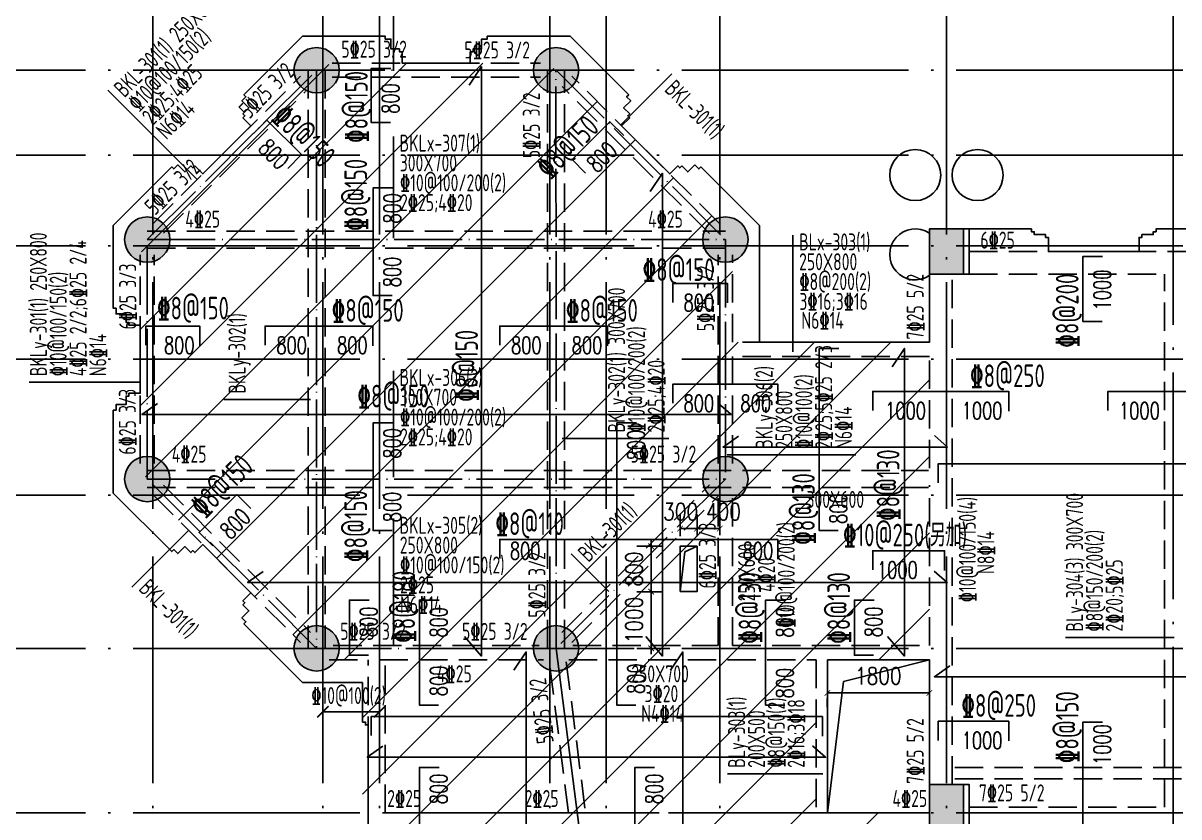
# Model space of a CAD drawing. Header units: millimetres. Extents: x 2998490 to 15040601, y 444546 to 7822218.
# Drawn here: x 14373315 to 14393708, y 7631259 to 7645263 of the extents above; entities that cross this region are included whole.
import ezdxf

# ---------------------------------------------------------------- set-up
doc = ezdxf.new("R2010")
doc.units = ezdxf.units.MM
doc.header["$LTSCALE"] = 2000
doc.linetypes.add('DASH', pattern=[0.35, 0.25, -0.1])
doc.linetypes.add('DOTE', pattern=[2.42, 2, -0.2, 0.02, -0.2])
for name, color, linetype in [('3-AXIS', 3, 'Continuous'), ('3-ban', 84, 'Continuous'), ('3-ban-hatch', 9, 'Continuous'), ('3-ban-rein', 1, 'Continuous'), ('3-ban-TEXT', 7, 'Continuous'), ('3-column-DOWN', 232, 'Continuous'), ('3-COLUMN-UP', 2, 'Continuous'), ('3-dote', 43, 'DOTE'), ('3-HATCH', 8, 'Continuous'), ('3-liang-rein-X', 54, 'Continuous'), ('3-liang-rein-Y', 130, 'Continuous'), ('3-liang-R截面-X', 50, 'Continuous'), ('3-liang-R截面-Y', 70, 'Continuous'), ('3-liang-s-1', 44, 'Continuous'), ('3-liang-xu', 120, 'DASH'), ('3-装饰线脚', 7, 'Continuous'), ('DOTE', 9, 'DOTE')]:
    doc.layers.add(name, color=color, linetype=linetype)
doc.layers.add('3-零部件', color=73, linetype='Continuous', lineweight=5)
doc.styles.add('DIM_FONT', font='SIMPLEX', dxfattribs={"width": 0.8, "bigfont": 'HZTXT'})
doc.styles.add('TJ1', font='tj-romans1.shx', dxfattribs={"width": 0.8, "bigfont": 'tj-hztxt1.shx'})
doc.styles.add('TSSD_Rein', font='Tssdeng.shx', dxfattribs={"width": 0.7, "bigfont": 'hztxt.shx'})
doc.dimstyles.new('DIMN100', dxfattribs={"dimtxt": 300, "dimasz": 100, "dimexe": 250, "dimexo": 300, "dimgap": 150, "dimtad": 1, "dimdec": 0, "dimzin": 0, "dimdsep": 46, "dimtxsty": 'DIM_FONT', "dimblk": 'ARCHTICK', "dimcen": 0.09, "dimclrt": 7, "dimazin": 2, "dimtfac": 1, "dimtdec": 0, "dimtix": 1, "dimtmove": 2, "dimatfit": 3, "dimldrblk": 'ARCHTICK', "dimfxl": 0, "dimtolj": 1, "dimtzin": 0, "dimarcsym": 0})

# ---------------------------------------------------------------- blocks, each defined once
blk = doc.blocks.new('_ArchTick')
at = {"color": 0, "linetype": 'ByBlock', "const_width": 0.15}
blk.add_lwpolyline([(-0.5, -0.5), (0.5, 0.5)], dxfattribs=at)
blk = doc.blocks.new('*D1009')
at = {"layer": '3-ban', "color": 0, "lineweight": -2}
for p, q in [((14384906, 7636212), (14384906, 7636594)), ((14385206, 7636212), (14385206, 7636594)), ((14384906, 7636344), (14385206, 7636344))]:
    blk.add_line(p, q, dxfattribs=at)
at = {"layer": 'Defpoints', "color": 0}
for p in [(14385206, 7636344), (14384906, 7635912), (14385206, 7635912)]:
    blk.add_point(p, dxfattribs=at)
at = {"layer": '3-ban', "color": 0, "lineweight": -2, "xscale": 100, "yscale": 100, "zscale": 100, "rotation": 180}
blk.add_blockref('_ArchTick', (14384906, 7636344), dxfattribs=at)
at = {"layer": '3-ban', "color": 0, "lineweight": -2, "xscale": 100, "yscale": 100, "zscale": 100}
blk.add_blockref('_ArchTick', (14385206, 7636344), dxfattribs=at)
at = {"layer": '3-ban', "color": 7, "insert": (14384918, 7636644), "char_height": 300, "attachment_point": 5, "style": 'DIM_FONT'}
blk.add_mtext('\\A1;300', dxfattribs=at)
blk = doc.blocks.new('*D1010')
at = {"layer": '3-ban', "color": 0, "lineweight": -2}
for p, q in [((14385206, 7636212), (14385206, 7636594)), ((14385606, 7636230), (14385606, 7636594)), ((14385206, 7636344), (14385606, 7636344))]:
    blk.add_line(p, q, dxfattribs=at)
at = {"layer": 'Defpoints', "color": 0}
for p in [(14385606, 7636344), (14385206, 7635912), (14385606, 7635930)]:
    blk.add_point(p, dxfattribs=at)
at = {"layer": '3-ban', "color": 0, "lineweight": -2, "xscale": 100, "yscale": 100, "zscale": 100, "rotation": 180}
blk.add_blockref('_ArchTick', (14385206, 7636344), dxfattribs=at)
at = {"layer": '3-ban', "color": 0, "lineweight": -2, "xscale": 100, "yscale": 100, "zscale": 100}
blk.add_blockref('_ArchTick', (14385606, 7636344), dxfattribs=at)
at = {"layer": '3-ban', "color": 7, "insert": (14385673, 7636644), "char_height": 300, "attachment_point": 5, "style": 'DIM_FONT'}
blk.add_mtext('\\A1;400', dxfattribs=at)
blk = doc.blocks.new('*D1011')
at = {"layer": '3-ban', "color": 0, "lineweight": -2}
for p, q in [((14384606, 7636032), (14384146, 7636032)), ((14384396, 7636032), (14384396, 7636132)), ((14384396, 7636032), (14384396, 7635232)), ((14384606, 7635232), (14384146, 7635232)), ((14384396, 7635232), (14384396, 7635132))]:
    blk.add_line(p, q, dxfattribs=at)
at = {"layer": 'Defpoints', "color": 0}
for p in [(14384906, 7636032), (14384396, 7635232), (14384906, 7635232)]:
    blk.add_point(p, dxfattribs=at)
at = {"layer": '3-ban', "color": 0, "lineweight": -2, "xscale": 100, "yscale": 100, "zscale": 100}
for p, rotation in [((14384396, 7636032), 270), ((14384396, 7635232), 90)]:
    blk.add_blockref('_ArchTick', p, dxfattribs=dict(at, rotation=rotation))
at = {"layer": '3-ban', "color": 7, "insert": (14384096, 7635632), "char_height": 300, "attachment_point": 5, "rotation": 90, "style": 'DIM_FONT'}
blk.add_mtext('\\A1;800', dxfattribs=at)
blk = doc.blocks.new('*D1012')
at = {"layer": '3-ban', "color": 0, "lineweight": -2}
for p, q in [((14384606, 7635232), (14384146, 7635232)), ((14384396, 7635232), (14384396, 7635332)), ((14384396, 7635232), (14384396, 7634232)), ((14384724, 7634232), (14384146, 7634232)), ((14384396, 7634232), (14384396, 7634132))]:
    blk.add_line(p, q, dxfattribs=at)
at = {"layer": 'Defpoints', "color": 0}
for p in [(14384906, 7635232), (14384396, 7634232), (14385024, 7634232)]:
    blk.add_point(p, dxfattribs=at)
at = {"layer": '3-ban', "color": 0, "lineweight": -2, "xscale": 100, "yscale": 100, "zscale": 100}
for p, rotation in [((14384396, 7635232), 270), ((14384396, 7634232), 90)]:
    blk.add_blockref('_ArchTick', p, dxfattribs=dict(at, rotation=rotation))
at = {"layer": '3-ban', "color": 7, "insert": (14384096, 7634732), "char_height": 300, "attachment_point": 5, "rotation": 90, "style": 'DIM_FONT'}
blk.add_mtext('\\A1;1000', dxfattribs=at)
blk = doc.blocks.new('*D1077')
at = {"layer": '3-liang-rein-X', "color": 0, "lineweight": -2}
for p, q in [((14378605, 7633091), (14378605, 7633614)), ((14379606, 7633091), (14379606, 7633614)), ((14378605, 7633114), (14379606, 7633114))]:
    blk.add_line(p, q, dxfattribs=at)
at = {"layer": 'Defpoints', "color": 0}
for p in [(14379606, 7633114), (14378605, 7632491), (14379606, 7632491)]:
    blk.add_point(p, dxfattribs=at)
at = {"layer": '3-liang-rein-X', "color": 0, "lineweight": -2, "xscale": 200, "yscale": 200, "zscale": 200, "rotation": 180}
blk.add_blockref('_ArchTick', (14378605, 7633114), dxfattribs=at)
at = {"layer": '3-liang-rein-X', "color": 0, "lineweight": -2, "xscale": 200, "yscale": 200, "zscale": 200}
blk.add_blockref('_ArchTick', (14379606, 7633114), dxfattribs=at)
blk = doc.blocks.new('*D1268')
at = {"layer": '3-零部件', "color": 0, "lineweight": -2}
for p, q in [((14389606, 7643902), (14389606, 7647184)), ((14393606, 7643902), (14393606, 7647184)), ((14389606, 7646934), (14393606, 7646934))]:
    blk.add_line(p, q, dxfattribs=at)
at = {"layer": 'Defpoints', "color": 0}
for p in [(14393606, 7646934), (14389606, 7643602), (14393606, 7643602)]:
    blk.add_point(p, dxfattribs=at)
at = {"layer": '3-零部件', "color": 0, "lineweight": -2, "xscale": 100, "yscale": 100, "zscale": 100, "rotation": 180}
blk.add_blockref('_ArchTick', (14389606, 7646934), dxfattribs=at)
at = {"layer": '3-零部件', "color": 0, "lineweight": -2, "xscale": 100, "yscale": 100, "zscale": 100}
blk.add_blockref('_ArchTick', (14393606, 7646934), dxfattribs=at)
at = {"layer": '3-零部件', "color": 7, "insert": (14391606, 7647234), "char_height": 300, "attachment_point": 5, "style": 'DIM_FONT'}
blk.add_mtext('\\A1;4000', dxfattribs=at)
blk = doc.blocks.new('*D1269')
at = {"layer": '3-零部件', "color": 0, "lineweight": -2}
for p, q in [((14393606, 7643902), (14393606, 7647184)), ((14397606, 7645632), (14397606, 7647184)), ((14393606, 7646934), (14397606, 7646934))]:
    blk.add_line(p, q, dxfattribs=at)
at = {"layer": 'Defpoints', "color": 0}
for p in [(14397606, 7646934), (14397606, 7645332), (14393606, 7643602)]:
    blk.add_point(p, dxfattribs=at)
at = {"layer": '3-零部件', "color": 0, "lineweight": -2, "xscale": 100, "yscale": 100, "zscale": 100, "rotation": 180}
blk.add_blockref('_ArchTick', (14393606, 7646934), dxfattribs=at)
at = {"layer": '3-零部件', "color": 0, "lineweight": -2, "xscale": 100, "yscale": 100, "zscale": 100}
blk.add_blockref('_ArchTick', (14397606, 7646934), dxfattribs=at)
at = {"layer": '3-零部件', "color": 7, "insert": (14395606, 7647234), "char_height": 300, "attachment_point": 5, "style": 'DIM_FONT'}
blk.add_mtext('\\A1;4000', dxfattribs=at)
blk = doc.blocks.new('*D1707')
at = {"layer": '3-ban', "color": 0, "lineweight": -2}
for p, q in [((14387505, 7633445), (14389305, 7633445)), ((14387505, 7633346), (14387505, 7633195)), ((14389305, 7633346), (14389305, 7633195))]:
    blk.add_line(p, q, dxfattribs=at)
at = {"layer": 'Defpoints', "color": 0}
for p in [(14387505, 7633646), (14389305, 7633646), (14389305, 7633445)]:
    blk.add_point(p, dxfattribs=at)
at = {"layer": '3-ban', "color": 0, "lineweight": -2, "xscale": 100, "yscale": 100, "zscale": 100, "rotation": 180}
blk.add_blockref('_ArchTick', (14387505, 7633445), dxfattribs=at)
at = {"layer": '3-ban', "color": 0, "lineweight": -2, "xscale": 100, "yscale": 100, "zscale": 100}
blk.add_blockref('_ArchTick', (14389305, 7633445), dxfattribs=at)
at = {"layer": '3-ban', "color": 7, "insert": (14388405, 7633745), "char_height": 300, "attachment_point": 5, "style": 'DIM_FONT'}
blk.add_mtext('\\A1;1800', dxfattribs=at)

msp = doc.modelspace()

# ---------------------------------------------------------------- hatches: boundary and pattern name
at = {"layer": '3-ban-hatch'}
h = msp.add_hatch(dxfattribs=at)
h.set_pattern_fill('ANSI31', color=8, scale=300, style=0)
h.set_pattern_definition([(45, (-3453.4, -44193.7), (-673.51921, 673.51921), [])])
h.paths.add_polyline_path([(14379305.5, 7627632.3), (14379305.5, 7634032.3), (14378716.6, 7634032.3), (14378211.8, 7634336.8), (14375608.4, 7636939.6), (14375379.3, 7637493.7), (14375379.3, 7641172.6), (14375609.6, 7641726.2), (14378211.6, 7644328.2), (14378765.7, 7644557.3), (14382445.1, 7644557.3), (14382999.1, 7644328), (14385600.8, 7641726.4), (14385830.5, 7641172.6), (14385830.5, 7639632.3), (14389305.5, 7639632.3), (14389305.5, 7634032.3), (14387305.5, 7634032.3), (14387305.5, 7631334.3), (14389305.5, 7631332.3), (14389305.5, 7631032.3), (14452155.5, 7631032.3), (14452155.5, 7627632.3)])
at = {"layer": '3-HATCH'}
h = msp.add_hatch(color=256, dxfattribs=at)
edge = h.paths.add_edge_path()
edge.add_arc((14378493.3, 7644432.3), 400, 0, 360)
h = msp.add_hatch(color=256, dxfattribs=at)
edge = h.paths.add_edge_path()
edge.add_arc((14382718.3, 7644432.3), 400, 0, 360)
h = msp.add_hatch(color=256, dxfattribs=at)
edge = h.paths.add_edge_path()
edge.add_arc((14375505.8, 7641444.8), 400, 0, 360)
h = msp.add_hatch(color=256, dxfattribs=at)
edge = h.paths.add_edge_path()
edge.add_arc((14385705.8, 7641444.8), 400, 0, 360)
for points in [[(14389305.5, 7640832.3), (14389905.5, 7640832.3), (14389905.5, 7641632.3), (14389305.5, 7641632.3)], [(14389305.5, 7631032.3), (14389905.5, 7631032.3), (14389905.5, 7631832.3), (14389305.5, 7631832.3)]]:
    msp.add_hatch(color=256, dxfattribs=at).paths.add_polyline_path(points)
h = msp.add_hatch(color=256, dxfattribs=at)
edge = h.paths.add_edge_path()
edge.add_arc((14375505.8, 7637219.8), 400, 0, 360)
h = msp.add_hatch(color=256, dxfattribs=at)
edge = h.paths.add_edge_path()
edge.add_arc((14385705.8, 7637219.8), 400, 0, 360)
h = msp.add_hatch(color=256, dxfattribs=at)
edge = h.paths.add_edge_path()
edge.add_arc((14378493.3, 7634232.3), 400, 0, 360)
h = msp.add_hatch(color=256, dxfattribs=at)
edge = h.paths.add_edge_path()
edge.add_arc((14382718.3, 7634232.3), 400, 0, 360)

# ---------------------------------------------------------------- linework, layer by layer
at = {"layer": '3-AXIS', "color": 15, "linetype": 'DOTE'}
for p, q in [((14375605.6, 7617332.3), (14375605.6, 7646612.4)), ((14378605.1, 7617332.3), (14378605.1, 7646612.5)), ((14379605.6, 7617332.3), (14379605.6, 7646612.4)), ((14382606, 7617332.3), (14382606, 7646612.5)), ((14383605.6, 7617332.3), (14383605.6, 7646612.4)), ((14385605.6, 7617332.3), (14385605.6, 7646612.4)), ((14389605.6, 7617332.3), (14389605.6, 7646612.4)), ((14451855.6, 7644432.3), (14370566.4, 7644432.3)), ((14451855.6, 7642932.3), (14370566.4, 7642932.3)), ((14451855.6, 7641332.3), (14370566.4, 7641332.3)), ((14451855.6, 7639332.3), (14370566.4, 7639332.3)), ((14451855.6, 7636932.3), (14370566.4, 7636932.3)), ((14451855.6, 7634232.3), (14370566.4, 7634232.3)), ((14382718.5, 7634229.9), (14383605.6, 7627332.3)), ((14451855.6, 7631332.3), (14370566.4, 7631332.3))]:
    msp.add_line(p, q, dxfattribs=at)
at = {"layer": '3-ban-rein'}
for points in [[(14379796.9, 7643507.3), (14379458.9, 7643507.3), (14379458.9, 7644464.9), (14379804.9, 7644464.9)], [(14381183, 7644170.9), (14381401, 7644496.5), (14381401, 7634096.6), (14381103.5, 7634438.7)], [(14377378.9, 7643314.1), (14377617.9, 7643553.1), (14378227.9, 7642943.1), (14377983.2, 7642698.4)], [(14383239, 7642617.5), (14383000, 7642856.5), (14383667.4, 7643523.8), (14383912, 7643279.2)], [(14384380.1, 7642290.2), (14384598.1, 7642615.8), (14384598.1, 7634096.6), (14384300.6, 7634438.7)], [(14379826.9, 7640455.3), (14379489, 7640455.3), (14379489, 7642355.3), (14379835, 7642355.3)], [(14392352.9, 7639997.6), (14392015, 7639997.6), (14392015, 7641147.6), (14392361, 7641147.6)], [(14384780.5, 7640333.4), (14384780.5, 7640671.3), (14385743.5, 7640671.3), (14385743.5, 7640325.3)], [(14375481.8, 7639580), (14375481.8, 7639917.9), (14376430.5, 7639917.9), (14376430.5, 7639571.9)], [(14377585.2, 7639580), (14377585.2, 7639917.9), (14379485.2, 7639917.9), (14379485.2, 7639571.9)], [(14381725.8, 7639580), (14381725.8, 7639917.9), (14383625.8, 7639917.9), (14383625.8, 7639571.9)], [(14387699.3, 7636309.3), (14387361.4, 7636309.3), (14387361.4, 7639520), (14387707.4, 7639520)], [(14388648.3, 7639199.2), (14388866.3, 7639524.7), (14388866.3, 7634096.6), (14388568.8, 7634438.7)], [(14384780.5, 7638556.5), (14384780.5, 7638894.4), (14386630.5, 7638894.4), (14386630.5, 7638548.4)], [(14388305.5, 7638426.6), (14388305.5, 7638764.5), (14390705.5, 7638764.5), (14390705.5, 7638418.5)], [(14392455.5, 7638426.6), (14392455.5, 7638764.5), (14394755.5, 7638764.5), (14394755.5, 7638418.5)], [(14375684.9, 7638550.8), (14375411.2, 7638357.4), (14385809.6, 7638357.4), (14385580.2, 7638560.5)], [(14379826.9, 7636309.3), (14379489, 7636309.3), (14379489, 7638209.3), (14379835, 7638209.3)], [(14384128.3, 7633232.3), (14383790.3, 7633232.3), (14383790.3, 7638209.3), (14384136.3, 7638209.3)], [(14385938.1, 7637976.7), (14385664.5, 7637783.3), (14389625.1, 7637783.3), (14389395.8, 7637986.4)], [(14389461.7, 7637151.1), (14389461.7, 7637489.1), (14452052.8, 7637489.1), (14452052.8, 7637143)], [(14376660.1, 7636038.7), (14376421.2, 7636277.6), (14377088.5, 7636945), (14377333.2, 7636700.3)], [(14381725.8, 7635815.8), (14381725.8, 7636153.8), (14386630.5, 7636153.8), (14386630.5, 7635807.8)], [(14388305.5, 7635616.3), (14388305.5, 7635954.2), (14389573.2, 7635954.2), (14389573.2, 7635608.2)], [(14377548.4, 7635585.4), (14377274.8, 7635391.9), (14389621.3, 7635391.9), (14389392, 7635595)], [(14379410.3, 7634109.2), (14379072.4, 7634109.2), (14379072.4, 7635082.3), (14379418.4, 7635082.3)], [(14380646.3, 7633232.3), (14380308.4, 7633232.3), (14380308.4, 7635082.3), (14380654.4, 7635082.3)], [(14386753.9, 7633232.3), (14386415.9, 7633232.3), (14386415.9, 7635082.3), (14386761.9, 7635082.3)], [(14388321, 7634109.2), (14387983, 7634109.2), (14387983, 7635082.3), (14388329, 7635082.3)], [(14381973.4, 7633844.8), (14382191.4, 7634170.4), (14382191.4, 7627366.4), (14381893.9, 7627708.5)], [(14384737.2, 7633844.8), (14384955.2, 7634170.4), (14384955.2, 7627366.4), (14384657.6, 7627708.5)], [(14389667.5, 7633924.1), (14389393.8, 7633730.7), (14452054.9, 7633730.7), (14451825.6, 7633933.8)], [(14379454.6, 7632691.5), (14379454.6, 7633029.5), (14387419.9, 7633029.5), (14387419.9, 7632683.5)], [(14389461.7, 7632608.9), (14389461.7, 7632946.9), (14390705.5, 7632946.9), (14390705.5, 7632600.9)], [(14392353, 7630132.3), (14392015.1, 7630132.3), (14392015.1, 7632929.9), (14392361.1, 7632929.9)], [(14379660.4, 7632505.4), (14379386.7, 7632311.9), (14387474.9, 7632311.9), (14387245.5, 7632515)], [(14380646.3, 7627371.9), (14380308.4, 7627371.9), (14380308.4, 7632132.3), (14380654.4, 7632132.3)], [(14384448.9, 7627371.9), (14384111, 7627371.9), (14384111, 7632132.3), (14384457, 7632132.3)]]:
    msp.add_lwpolyline(points, dxfattribs=at)
at = {"layer": '3-column-DOWN'}
for points in [[(14389305.5, 7640832.3), (14390005.5, 7640832.3), (14390005.5, 7641632.3), (14389305.5, 7641632.3)], [(14389305.5, 7631032.3), (14390005.5, 7631032.3), (14390005.5, 7631832.3), (14389305.5, 7631832.3)]]:
    msp.add_lwpolyline(points, close=True, dxfattribs=at)
at = {"layer": '3-COLUMN-UP'}
for points in [[(14389305.5, 7640832.3), (14389905.5, 7640832.3), (14389905.5, 7641632.3), (14389305.5, 7641632.3)], [(14389305.5, 7631032.3), (14389905.5, 7631032.3), (14389905.5, 7631832.3), (14389305.5, 7631832.3)]]:
    msp.add_lwpolyline(points, close=True, dxfattribs=at)
for centre in [(14378493.3, 7644432.3), (14382718.3, 7644432.3), (14375505.8, 7641444.8), (14385705.8, 7641444.8), (14375505.8, 7637219.8), (14385705.8, 7637219.8), (14378493.3, 7634232.3), (14382718.3, 7634232.3)]:
    msp.add_circle(centre, 400, dxfattribs=at)
at = {"layer": '3-dote'}
msp.add_line((14393605.6, 7643940.2), (14393605.6, 7615758.6), dxfattribs=at)
at = {"layer": '3-liang-R截面-X'}
for p, q in [((14379852.9, 7647045.7), (14379852.9, 7644423.2)), ((14379852.9, 7643263.7), (14379852.9, 7641468.9)), ((14386898.8, 7641520.7), (14386898.8, 7639461.9)), ((14379852.9, 7639129.7), (14379852.9, 7637250.7)), ((14379852.9, 7636520.7), (14379852.9, 7634282.3))]:
    msp.add_line(p, q, dxfattribs=at)
at = {"layer": '3-liang-R截面-Y'}
for p, q in [((14384759.5, 7644366.9), (14383859.9, 7643467.3)), ((14374810, 7644079.6), (14376386.8, 7642502.7)), ((14373424.5, 7638929.3), (14375380.6, 7638929.3)), ((14376855.4, 7638622.3), (14378385.3, 7638622.3)), ((14382826, 7637937.3), (14384705.9, 7637937.3)), ((14385739.4, 7637646.9), (14388006.6, 7637646.9)), ((14376235.9, 7636312.9), (14375231.7, 7635308.7)), ((14382983.2, 7635897.7), (14383648, 7635232.9)), ((14391708.4, 7634424.4), (14393625.3, 7634424.4)), ((14387423.9, 7632020.7), (14385743.9, 7632020.7))]:
    msp.add_line(p, q, dxfattribs=at)
at = {"layer": '3-liang-s-1'}
for points in [[(14379305.6, 7633632.3), (14378244.8, 7633632.3), (14377211.7, 7634665.4), (14377247, 7634700.7), (14377176.3, 7634771.5), (14377300.1, 7634895.2), (14377194, 7635001.3), (14377229.3, 7635036.6), (14377194, 7635072), (14377335.4, 7635213.4), (14376486.9, 7636061.9), (14376345.5, 7635920.5), (14376310.1, 7635955.9), (14376274.8, 7635920.5), (14376168.7, 7636026.6), (14376044.9, 7635902.8), (14375974.2, 7635973.5), (14375938.9, 7635938.2), (14374905.8, 7636971.3), (14374905.8, 7638432.3), (14374955.8, 7638432.3), (14374955.8, 7638532.3), (14375130.8, 7638532.3), (14375130.8, 7638682.3), (14375180.8, 7638682.3), (14375180.8, 7638732.3), (14375380.8, 7638732.3), (14375380.8, 7639932.3), (14375180.8, 7639932.3), (14375180.8, 7639982.3), (14375130.8, 7639982.3), (14375130.8, 7640132.3), (14374955.8, 7640132.3), (14374955.8, 7640232.3), (14374905.8, 7640232.3), (14374905.8, 7641693.3), (14375938.9, 7642726.4), (14375974.2, 7642691.1), (14376044.9, 7642761.8), (14376168.7, 7642638), (14376274.8, 7642744.1), (14376310.1, 7642708.7), (14376345.5, 7642744.1), (14376486.9, 7642602.7), (14377335.4, 7643451.2), (14377194, 7643592.6), (14377229.3, 7643628), (14377194, 7643663.3), (14377300.1, 7643769.4), (14377176.3, 7643893.1), (14377247, 7643963.8), (14377211.7, 7643999.2), (14378244.8, 7645032.3), (14379705.8, 7645032.3), (14379705.8, 7644982.3), (14379805.8, 7644982.3), (14379805.8, 7644807.3), (14379955.8, 7644807.3), (14379955.8, 7644757.3), (14380005.8, 7644757.3), (14380005.8, 7644557.3), (14381205.8, 7644557.3), (14381205.8, 7644757.3), (14381255.8, 7644757.3), (14381255.8, 7644807.3), (14381405.8, 7644807.3), (14381405.8, 7644982.3), (14381505.8, 7644982.3), (14381505.8, 7645032.3), (14382966.8, 7645032.3), (14383999.9, 7643999.2), (14383964.5, 7643963.8), (14384035.2, 7643893.1), (14383911.5, 7643769.4), (14384017.6, 7643663.3), (14383982.2, 7643628), (14384017.6, 7643592.6), (14383876.1, 7643451.2), (14384724.7, 7642602.7), (14384866.1, 7642744.1), (14384901.5, 7642708.7), (14384936.8, 7642744.1), (14385042.9, 7642638), (14385166.6, 7642761.8), (14385237.3, 7642691.1), (14385272.7, 7642726.4), (14386305.8, 7641693.3), (14386305.8, 7639632.3), (14389305.6, 7639632.3), (14389305.6, 7640832.3)], [(14389605.6, 7641632.3), (14391105.6, 7641632.3), (14391105.6, 7641582.3), (14391155.6, 7641582.3), (14391155.6, 7641532.3), (14391355.6, 7641532.3), (14391355.6, 7641482.3), (14391405.6, 7641482.3), (14391405.6, 7641232.3), (14393005.6, 7641232.3), (14393005.6, 7641482.3), (14393055.6, 7641482.3), (14393055.6, 7641532.3), (14393255.6, 7641532.3), (14393255.6, 7641582.3), (14393305.6, 7641582.3), (14393305.6, 7641632.3), (14393905.6, 7641632.3)], [(14384905.6, 7635232.3), (14384988.9, 7635934.6), (14385205.6, 7636032.3)], [(14387505.5, 7631332.3), (14387792.6, 7633646.2), (14389305.5, 7634032.3)], [(14379305.6, 7633632.3), (14379305.6, 7632932.3), (14379355.6, 7632932.3), (14379355.6, 7632882.3), (14379405.6, 7632882.3), (14379405.6, 7628782.3)]]:
    msp.add_lwpolyline(points, dxfattribs=at)
for points in [[(14384905.6, 7635232.3), (14385205.6, 7635232.3), (14385205.6, 7636032.3), (14384905.6, 7636032.3)], [(14387505.5, 7634032.3), (14389305.6, 7634032.3), (14389305.6, 7631332.3), (14387505.5, 7631332.3)]]:
    msp.add_lwpolyline(points, close=True, dxfattribs=at)
at = {"layer": '3-liang-xu'}
for p, q in [((14378765.7, 7644557.3), (14382445.1, 7644557.3)), ((14375609.6, 7641726.2), (14378211.6, 7644328.2)), ((14378343.3, 7644432.3), (14378343.3, 7634232.3)), ((14378643.3, 7644432.3), (14378643.3, 7634232.3)), ((14382568.3, 7634232.3), (14382567.5, 7644431.6)), ((14382868.3, 7634232.3), (14382867.5, 7644431.7)), ((14385600.8, 7641726.4), (14382999.1, 7644328)), ((14378765.8, 7644307.3), (14382445.1, 7644307.3)), ((14385424.2, 7641549.5), (14382825.8, 7644147.8)), ((14375792.3, 7641555.3), (14378296.5, 7644059.6)), ((14375505.8, 7641594.8), (14385705.8, 7641594.8)), ((14375505.8, 7641294.8), (14385705.8, 7641294.8)), ((14375379.3, 7637493.7), (14375379.3, 7641172.6)), ((14375629.3, 7637493.7), (14375629.3, 7641172.6)), ((14385580.5, 7637493.7), (14385580.5, 7641172.6)), ((14385830.5, 7639632.3), (14385830.5, 7641172.6)), ((14390005.5, 7641232.3), (14397255.5, 7641232.3)), ((14389305.5, 7639632.3), (14389305.5, 7640832.3)), ((14389705.5, 7631832.3), (14389705.5, 7640832.3)), ((14390005.5, 7640832.3), (14393455.5, 7640832.3)), ((14393455.5, 7631432.3), (14393455.5, 7640832.3)), ((14389305.5, 7639632.3), (14385830.5, 7639632.3)), ((14389305.5, 7639382.3), (14385830.5, 7639382.3)), ((14385830.5, 7637493.7), (14385830.5, 7639382.3)), ((14389305.5, 7637409.3), (14389305.5, 7639382.3)), ((14375505.8, 7637369.8), (14389291, 7637369.8)), ((14375505.8, 7637069.8), (14389291, 7637069.8)), ((14375792.3, 7637109.3), (14378388.7, 7634513.6)), ((14382822.2, 7634513.7), (14385424.5, 7637116)), ((14389305.5, 7634282.3), (14389305.5, 7637109.3)), ((14375608.4, 7636939.6), (14378211.8, 7634336.8)), ((14382999.2, 7634337.1), (14385580.5, 7636918.4)), ((14385580.5, 7634282.3), (14385580.5, 7636918.4)), ((14385830.5, 7634282.3), (14385830.5, 7636948.3)), ((14378788.8, 7634282.3), (14382422.3, 7634282.3)), ((14383013.9, 7634282.3), (14385580.5, 7634282.3)), ((14385830.5, 7634282.3), (14389305.5, 7634282.3)), ((14378716.6, 7634032.3), (14379305.5, 7634032.3)), ((14379405.6, 7627632.3), (14379405.6, 7634032.3)), ((14379605.5, 7634032.3), (14382494.5, 7634032.3)), ((14379705.6, 7631332.3), (14379705.6, 7634032.3)), ((14382937.1, 7631332.3), (14382602.2, 7633955.6)), ((14382899.8, 7633993.6), (14383239.6, 7631332.3)), ((14382941.7, 7634032.3), (14387305.5, 7634032.3)), ((14387305.5, 7634032.3), (14387305.5, 7631332.3)), ((14387505.5, 7634032.3), (14387505.5, 7631332.3)), ((14387505.5, 7634032.3), (14389305.5, 7634032.3)), ((14389305.5, 7631832.3), (14389305.5, 7634032.3)), ((14451855.6, 7632132.3), (14389705.6, 7632132.3)), ((14451855.6, 7631932.3), (14389705.6, 7631932.3)), ((14382937.1, 7631332.3), (14379705.5, 7631332.3)), ((14387305.5, 7631332.3), (14383239.6, 7631332.3)), ((14389305.5, 7631332.3), (14387505.5, 7631332.3)), ((14390005.5, 7631432.3), (14393455.5, 7631432.3))]:
    msp.add_line(p, q, dxfattribs=at)
at = {"layer": '3-装饰线脚'}
for centre in [(14389055.6, 7642582.3), (14390155.6, 7642582.3)]:
    msp.add_circle(centre, 450, dxfattribs=at)
msp.add_arc((14389055.6, 7641182.3), 450, 56.25101, 303.74899, dxfattribs=at)
at = {"layer": 'DOTE', "ltscale": 0.3}
for p, q in [((14378493.3, 7644432.3), (14378493.3, 7634232.3)), ((14382718.3, 7634232.3), (14382717.5, 7644431.7)), ((14375505.8, 7641444.8), (14385705.8, 7641444.8)), ((14375505.8, 7637219.8), (14385705.8, 7637219.8))]:
    msp.add_line(p, q, dxfattribs=at)
msp.add_lwpolyline([(14385705.8, 7641444.8), (14385705.8, 7637219.8), (14382718.3, 7634232.3), (14378493.3, 7634232.3), (14375505.8, 7637219.8), (14375505.8, 7641444.8), (14378493.3, 7644432.3), (14382718.3, 7644432.3)], close=True, dxfattribs=at)

# ---------------------------------------------------------------- texts
at = {"layer": '3-ban', "style": 'TSSD_Rein', "width": 0.7}
for s, rotation, p in [('%%1328@150', 89.99419, (14379395.4, 7643149.2)), ('%%1328@150', 315, (14377678.3, 7643581.4)), ('%%1328@150', 45, (14382608.6, 7642491.5)), ('%%1328@150', 89.99419, (14379384.6, 7641598.5)), ('%%1328@150', 359.99419, (14384246.1, 7640715, -5065)), ('%%1328@200', 89.99419, (14391937.9, 7639536.4, -5065)), ('%%1328@150', 359.99419, (14375676.9, 7640034.5, -5065)), ('%%1328@150', 359.99419, (14378759.5, 7639995, -5065)), ('%%1328@150', 359.99419, (14382893.2, 7639995, -5065)), ('%%1328@150', 89.99419, (14381339.6, 7638581.4, -5065)), ('%%1328@250', 359.99419, (14390023.7, 7638841.6, -5065)), ('%%1328@150', 359.99419, (14379212.6, 7638482.3, -5065)), ('%%1328@150', 45, (14376511, 7636509)), ('%%1328@130', 89.99419, (14388778.5, 7636479.3)), ('%%1328@130', 89.99419, (14387284.3, 7636059.4, -5065)), ('%%1328@150', 89.99419, (14379384.6, 7635753.9)), ('%%1328@110', 359.99419, (14381648.1, 7636230.8, -5065)), ('%%13210@250(另加)', 359.99419, (14387781.3, 7636031.3, -5065)), ('%%1328@180', 89.99419, (14380231.3, 7634329.3, -5065)), ('%%1328@130', 89.99419, (14386338.8, 7634313.2, -5065)), ('%%1328@130', 89.99419, (14387906, 7634313.2, -5065)), ('%%1328@250', 359.99419, (14389869.7, 7633023.9, -5065)), ('%%1328@150', 89.99419, (14391938, 7632205.9, -5065))]:
    msp.add_text(s, height=400, rotation=rotation, dxfattribs=at).set_placement(p)
at = {"layer": '3-ban-TEXT', "style": 'TJ1', "width": 0.7}
for s, rotation, p in [('800', 90, (14379948.8, 7643662.8)), ('800', 315, (14377442.3, 7643035.7)), ('800', 45, (14383442, 7642605.7)), ('800', 90, (14379978.9, 7641725.2)), ('800', 90, (14379978.9, 7640602.3)), ('1000', 90, (14392504.9, 7640194.5)), ('800', 90, (14379978.9, 7637579.1)), ('800', 90, (14384280.2, 7637548.7)), ('800', 90, (14379978.9, 7636456.2)), ('800', 90, (14387851.3, 7636427.3)), ('800', 45, (14376972.8, 7636136.5)), ('800', 90, (14379562.3, 7634428.7)), ('800', 90, (14380798.3, 7634421.7)), ('800', 90, (14386905.8, 7634421.7)), ('800', 90, (14388472.9, 7634428.7)), ('800', 90, (14384280.2, 7633427.9)), ('800', 90, (14380798.3, 7633387.8)), ('800', 90, (14386905.8, 7633348.3)), ('1000', 90, (14392504.9, 7632174.9)), ('800', 90, (14380798.3, 7631482)), ('800', 90, (14384600.9, 7631482))]:
    msp.add_text(s, height=300, rotation=rotation, dxfattribs=at).set_placement(p)
for s, p in [('800', (14384968, 7640181.4)), ('800', (14375800.3, 7639428)), ('800', (14377783.4, 7639428)), ('800', (14378855, 7639428)), ('800', (14381924.1, 7639428)), ('800', (14382995.7, 7639428)), ('800', (14384968, 7638404.5)), ('800', (14385972.3, 7638404.5)), ('1000', (14388525.1, 7638274.7)), ('1000', (14389875.4, 7638274.7)), ('1000', (14392652.4, 7638274.7)), ('800', (14381903.3, 7635802.6)), ('800', (14386010.6, 7635802.6)), ('1000', (14388380.6, 7635464.3)), ('1000', (14389875.4, 7632457))]:
    msp.add_text(s, height=300, dxfattribs=at).set_placement(p)
at = {"layer": '3-liang-rein-X', "style": 'TSSD_Rein', "width": 0.7}
for s, p in [('5%%13225 3/2', (14378929.7, 7644653.7)), ('5%%13225 3/2', (14381101, 7644639.1)), ('%%13210@100/200(2)', (14379965.7, 7642296)), ('2%%13225;4%%13220', (14379965.7, 7641946)), ('4%%13225', (14376176.5, 7641655.3)), ('4%%13225', (14384343.1, 7641655.3)), ('6%%13225', (14390205.7, 7641284.1)), ('%%1328@200(2)', (14387011.7, 7640553.1)), ('3%%13216;3%%13216', (14387011.7, 7640203.1)), ('N6%%13214', (14387047.5, 7639869.1)), ('%%13210@100/200(2)', (14379965.7, 7638162)), ('2%%13225;4%%13220', (14379965.7, 7637812.1)), ('4%%13225', (14375938.1, 7637509.3)), ('5%%13225 3/2', (14384034.5, 7637509.3)), ('%%13210@100/150(2)', (14379965.7, 7635553.1)), ('2%%13225', (14379965.7, 7635203.1)), ('N6%%13214', (14379965.7, 7634853.1)), ('5%%13225 3/2', (14378910.4, 7634382.3)), ('5%%13225 3/2', (14381059.7, 7634382.3)), ('4%%13225', (14380617.4, 7633632.3)), ('%%13210@100(2)', (14378400, 7633248.7)), ('3%%13220', (14384279.9, 7633282.3)), ('N4%%13214', (14384221.2, 7632932.3)), ('2%%13225', (14379739.7, 7631432.3)), ('2%%13225', (14382163.8, 7631432.3)), ('4%%13225', (14388653.6, 7631432.3)), ('7%%13225 5/2', (14390180.7, 7631532.3))]:
    msp.add_text(s, height=300, dxfattribs=at).set_placement(p)
at = {"layer": '3-liang-rein-Y', "style": 'TSSD_Rein', "width": 0.7}
for s, rotation, p in [('%%13210@100/150(2)', 45, (14375350.1, 7643686.8)), ('2%%13225;4%%13225', 45, (14375597.6, 7643439.3)), ('5%%13225 3/2', 45, (14377308.1, 7643560.3)), ('5%%13225 3/2', 90, (14382433.3, 7642880.4)), ('N6%%13214', 45, (14375845.1, 7643191.8)), ('5%%13225 3/2', 45, (14375644.9, 7641859.7)), ('4%%13225 2/2;6%%13225 2/4', 90, (14374434.1, 7639033.5)), ('6%%13225 3/3', 90, (14375310.2, 7639859.1)), ('5%%13225 3/2', 90, (14385505.6, 7639827.5)), ('%%13210@100/150(2)', 90, (14374084.1, 7639033.5)), ('7%%13225 5/2', 90, (14389205.6, 7639681.5)), ('%%13210@100/200(2)', 90, (14384285.6, 7638041.5)), ('N6%%13214', 90, (14374784.1, 7639033.5)), ('2%%13225;5%%13225 2/3', 90, (14387590.3, 7637751.1)), ('2%%13225;4%%13220', 90, (14384635.6, 7638041.5)), ('%%13210@100(2)', 90, (14387240.3, 7637751.1)), ('6%%13225 3/3', 90, (14375304.5, 7637649.5)), ('N6%%13214', 90, (14387940.3, 7637751.1)), ('%%13210@100/150(4)', 90, (14390125.1, 7635046.4)), ('6%%13225 3/3', 90, (14385538, 7635287.5)), ('%%13210@100/200(2)', 90, (14386930.6, 7634588.8)), ('N8%%13214', 90, (14390453.1, 7635545.6)), ('%%1328@150/200(2)', 90, (14392368.1, 7634528.6)), ('5%%13225 3/2', 90, (14382531.1, 7634773)), ('4%%13220', 90, (14386580.6, 7635227.3)), ('2%%13220;5%%13225', 90, (14392718.1, 7634528.6)), ('5%%13225 3/2', 97, (14382679.2, 7632572.1)), ('%%1328@150(2)', 90, (14386754.9, 7632124.9)), ('2%%13216;3%%13218', 90, (14387104.9, 7632124.9)), ('7%%13225 5/2', 90, (14389205.6, 7631842.9))]:
    msp.add_text(s, height=300, rotation=rotation, dxfattribs=at).set_placement(p)
at = {"layer": '3-liang-R截面-X', "style": 'TSSD_Rein', "width": 0.7}
for s, p in [('BKLx-307(1)', (14379956.1, 7642996)), ('300X700', (14379960.9, 7642646)), ('BLx-303(1)', (14387006.9, 7641253)), ('250X800', (14387006.9, 7640903)), ('BKLx-306(2)', (14379956.1, 7638862)), ('300X700', (14379960.9, 7638512)), ('300X600', (14387138.2, 7636709.3)), ('BKLx-305(2)', (14379956.1, 7636253)), ('250X800', (14379960.9, 7635903)), ('250X700', (14384046.3, 7633632.3))]:
    msp.add_text(s, height=300, dxfattribs=at).set_placement(p)
at = {"layer": '3-liang-R截面-Y', "style": 'TSSD_Rein', "width": 0.7}
for s, rotation, p in [('BKL-301(1) 250X800', 45, (14375102.6, 7643934.3)), ('BKL-301(1)', 315, (14384616.3, 7644076.3)), ('BKLy-301(1) 250X800', 90, (14373734.2, 7639033.5)), ('BKLy-302(1) 300X700', 90, (14383935.6, 7638041.5)), ('BKLy-302(1)', 90, (14377239.7, 7638726.5)), ('BKLy-306(2)', 90, (14386540.3, 7637751.1)), ('250X800', 90, (14386890.3, 7637751.1)), ('BKL-301(1)', 45, (14383290.8, 7635737.4)), ('BLy-304(3) 300X700', 90, (14392018.1, 7634528.6)), ('250X600', 90, (14386230.6, 7635062.4)), ('BKL-301(1)', 315, (14375337.7, 7635267.3)), ('BLy-303(1)', 90, (14386055, 7632124.9)), ('200X500', 90, (14386405, 7632124.9))]:
    msp.add_text(s, height=300, rotation=rotation, dxfattribs=at).set_placement(p)

# ---------------------------------------------------------------- dimensions: what is measured, and where the dimension line sits
at = {"layer": '3-ban'}
for base, p1, p2, picture, middle in [((14385205.6, 7636344.4), (14384905.6, 7635912.3), (14385205.6, 7635912.3), '*D1009', (14384917.6, 7636644.4)), ((14385605.6, 7636344.4), (14385205.6, 7635912.3), (14385605.6, 7635930.2), '*D1010', (14385672.9, 7636644.4))]:
    dim = msp.add_linear_dim(base=base, p1=p1, p2=p2, dimstyle='DIMN100', dxfattribs=at)
    dim.commit()
    dim.dimension.update_dxf_attribs({"geometry": picture, "text_midpoint": middle, "dimtype": 160})
for base, p1, p2, picture, middle in [((14384395.6, 7635232.3), (14384905.6, 7636032.3), (14384905.6, 7635232.3), '*D1011', (14384095.6, 7635632.3)), ((14384395.6, 7634232.3), (14384905.6, 7635232.3), (14385023.5, 7634232.3), '*D1012', (14384095.6, 7634732.3))]:
    dim = msp.add_linear_dim(base=base, p1=p1, p2=p2, angle=90, dimstyle='DIMN100', dxfattribs=at)
    dim.commit()
    dim.dimension.update_dxf_attribs({"geometry": picture, "text_midpoint": middle})
dim = msp.add_linear_dim(base=(14389305.5, 7633444.5), p1=(14387505.5, 7633646), p2=(14389305.5, 7633646), dimstyle='DIMN100', dxfattribs=at)
dim.commit()
dim.dimension.update_dxf_attribs({"geometry": '*D1707', "text_midpoint": (14388405.5, 7633744.5)})
at = {"layer": '3-liang-rein-X'}
dim = msp.add_linear_dim(base=(14379605.6, 7633114.3), p1=(14378605.1, 7632491.5), p2=(14379605.6, 7632491.5), text=' ', dimstyle='DIMN100', override={"dimscale": 2}, dxfattribs=at)
dim.commit()
dim.dimension.update_dxf_attribs({"geometry": '*D1077', "text_midpoint": (14379105.3, 7633114.3)})
at = {"layer": '3-零部件'}
for base, p1, p2, picture, middle in [((14393605.6, 7646934.1), (14389605.6, 7643602.3), (14393605.6, 7643602.3), '*D1268', (14391605.6, 7647234.1)), ((14397605.6, 7646934.1), (14393605.6, 7643602.3), (14397605.6, 7645332.3), '*D1269', (14395605.6, 7647234.1))]:
    dim = msp.add_linear_dim(base=base, p1=p1, p2=p2, dimstyle='DIMN100', dxfattribs=at)
    dim.commit()
    dim.dimension.update_dxf_attribs({"geometry": picture, "text_midpoint": middle})

doc.saveas('drawing.dxf')
